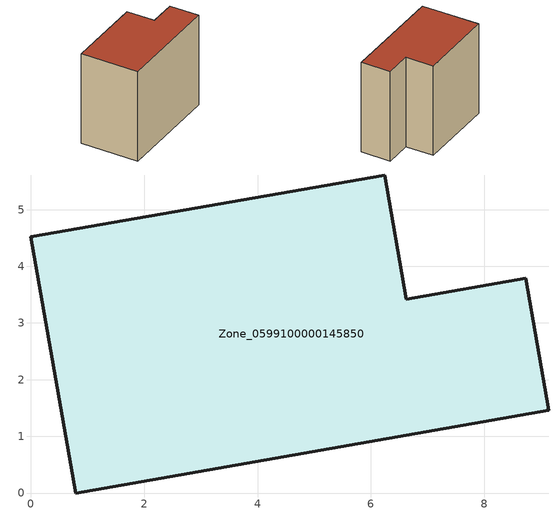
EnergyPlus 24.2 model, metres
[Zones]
Zone_0599100000145850
 floor ground (C_G): 0.79,0 0,4.52 6.24,5.61 6.62,3.42 8.74,3.79 9.13,1.46 z0
 wall outside (C_F): 6.62,3.42 6.24,5.61 0,4.52 0.79,0 9.13,1.46 8.74,3.79 6.62,3.42 z0:7.43
 roof outside (C_R): 9.13,1.46 8.74,3.79 6.62,3.42 6.24,5.61 0,4.52 0.79,0 z7.43
[BUILDING]
Pand.0599100000145850: North Axis=0; Terrain=City; Loads Convergence Tolerance Value=0.04; Temperature Convergence Tolerance Value=0.4; Solar Distribution=FullExterior; Maximum Number of Warmup Days=25; Minimum Number of Warmup Days=1
[Site:Location]
Rotterdam.The.Hague.AP_ZH_NLD Design_Conditions: Latitude=51.96; Longitude=4.45; Time Zone=1; Elevation=-4.5
[SITE:GROUNDTEMPERATURE:BUILDINGSURFACE]
18, 18, 18, 18, 18, 18, 18, 18, 18, 18, 18, 18
[MATERIAL] Thermal Absorptance=0.9; Solar Absorptance=0.7; Visible Absorptance=0.7
Name | Roughness | Thickness | Conductivity | Density | Specific Heat
G.TI.1946 | MediumSmooth | 0.15 | 1 | 540 | 1210
F.TI.1946 | Rough | 0.3 | 0.857143 | 1920 | 840
R.TI.1946 | MediumRough | 0.2 | 0.1 | 1500 | 1000
[CONSTRUCTION]
C_G: G.TI.1946
C_F: F.TI.1946
C_R: R.TI.1946
[ZONE]
Zone_0599100000145850: Type=1; Multiplier=1; Ceiling Height=Autocalculate; Volume=Autocalculate; Floor Area=autocalculate; Part of Total Floor Area=Yes
[ZONEINFILTRATION:DESIGNFLOWRATE]
Infil_Zone_0599100000145850: Zone or ZoneList or Space or SpaceList=Zone_0599100000145850; Schedule=AlwaysOn; Design Flow Rate Calculation Method=Flow/Area; Flow Rate per Floor Area=0.003; Constant Term Coefficient=1; Temperature Term Coefficient=0; Velocity Term Coefficient=0; Velocity Squared Term Coefficient=0
[HVACTEMPLATE:ZONE:IDEALLOADSAIRSYSTEM]
Zone_0599100000145850: Maximum Heating Supply Air Temperature=50; Minimum Cooling Supply Air Temperature=13; Maximum Heating Supply Air Humidity Ratio=0.0156; Minimum Cooling Supply Air Humidity Ratio=0.0077; Heating Limit=NoLimit; Cooling Limit=NoLimit; Dehumidification Control Type=ConstantSensibleHeatRatio; Cooling Sensible Heat Ratio=0.7; Dehumidification Setpoint=60; Humidification Control Type=None; Humidification Setpoint=30; Outdoor Air Method=None; Outdoor Air Flow Rate per Person=0.00944; Outdoor Air Flow Rate per Zone Floor Area=0; Outdoor Air Flow Rate per Zone=0; Demand Controlled Ventilation Type=None; Outdoor Air Economizer Type=NoEconomizer; Heat Recovery Type=None; Sensible Heat Recovery Effectiveness=0.7; Latent Heat Recovery Effectiveness=0.65
[ZONECONTROL:THERMOSTAT]
ThermostatControl_Zone_0599100000145850: Zone or ZoneList=Zone_0599100000145850; Control Type Schedule=DualSetpointControlType; Control 1=Thermostat_Zone_0599100000145850; Temperature Difference Between Cutout And Setpoint=0
[THERMOSTATSETPOINT:DUALSETPOINT]
Thermostat_Zone_0599100000145850: Heating Setpoint Temperature Schedule=HeatingSetpoint_Zone_0599100000145850; Cooling Setpoint Temperature Schedule=CoolingSetpoint_Zone_0599100000145850
[SCHEDULE:COMPACT]
HeatingSetpoint_Zone_0599100000145850: Through: 12/31, For: AllDays, Until: 24:00, 21
CoolingSetpoint_Zone_0599100000145850: Through: 12/31, For: AllDays, Until: 24:00, 24
DualSetpointControlType: Through: 12/31, For: AllDays, Until: 24:00, 4
AlwaysOn: Through: 12/31, For: AllDays, Until: 24:00, 1
